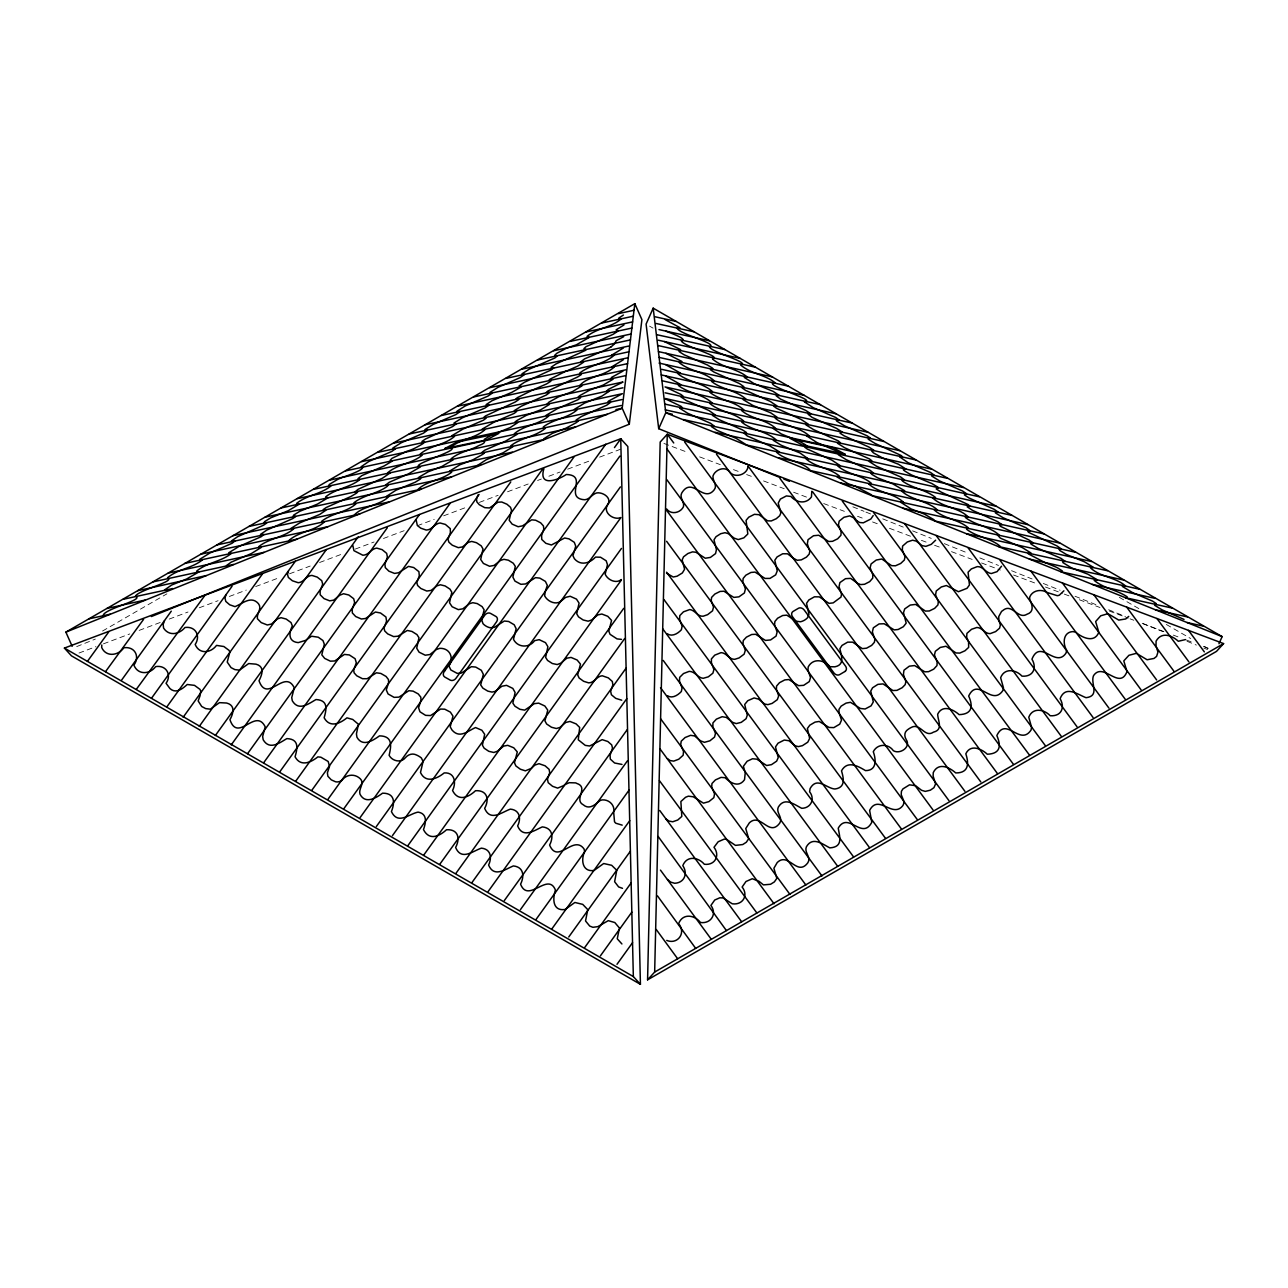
<?xml version="1.0" encoding="UTF-8"?>
<svg xmlns="http://www.w3.org/2000/svg" width="1288" height="1288" viewBox="0 0 1288 1288"><rect width="100%" height="100%" fill="white"/><g stroke="black" fill="none" stroke-linecap="round" stroke-linejoin="round"><path stroke-width="0.75" stroke-dasharray="5 3.75" d="M102.541 631.023L166.909 593.849M76.7 646.592L95.36 639.073M79.003 653.032L95.924 646.657M103.443 643.839L129.75 633.938M139.152 630.396L161.708 621.911M169.227 619.077L188.016 612.009M199.286 607.775L218.091 600.691M229.361 596.457L246.282 590.081M255.684 586.555L280.108 577.362M289.51 573.82L310.183 566.044M319.585 562.502L342.141 554.017M355.295 549.074L374.084 541.99M383.486 538.465L404.158 530.688M417.312 525.729L434.233 519.37M443.636 515.828L466.176 507.343M479.345 502.384L498.134 495.317M507.536 491.791L528.209 483.998M537.595 480.472L541.363 479.056M548.881 476.222L560.151 471.988M567.67 469.154L590.226 460.669M599.628 457.127L624.052 447.934M663.932 443.442L688.372 452.635M699.642 456.886L720.314 464.662M733.468 469.621L739.119 471.73M746.638 474.564L754.156 477.397M763.543 480.923L784.215 488.716M793.617 492.241L810.538 498.617M823.692 503.56L844.365 511.336M857.518 516.295L865.037 519.112M872.556 521.946L878.191 524.071M889.477 528.305L912.033 536.806M921.419 540.332L927.07 542.457M934.589 545.291L942.108 548.108M951.494 551.65L972.166 559.427M981.569 562.969L1000.374 570.037M1013.527 574.995L1036.083 583.48M1045.47 587.006L1062.391 593.382M1064.274 594.09L1069.909 596.199M1079.312 599.741L1099.984 607.517M1109.387 611.059L1128.175 618.127M1130.059 618.836L1133.81 620.253M1143.213 623.778L1163.885 631.571M1173.288 635.097L1178.923 637.222M1186.441 640.056L1193.96 642.873M1203.362 646.415L1208.997 648.54M852.849 506.828L864.055 511.336M865.922 512.093L871.525 514.347M882.731 518.855L903.258 527.114M912.596 530.865L931.272 538.384M944.329 543.649L966.741 552.665M979.814 557.913L998.474 565.432M1011.547 570.697L1032.074 578.956M1043.28 583.464L1060.088 590.226M1075.013 596.231L1099.292 606.004M1108.63 609.755L1125.422 616.517M1142.231 623.279L1164.626 632.295M1187.037 641.311L1196.375 645.079M1203.829 648.073L1207.564 649.587M649.571 326.122L653.048 328.134M1119.336 597.342L1141.957 610.399M1166.316 624.455L1190.676 638.526M1204.602 646.56L1208.08 648.572"/><path stroke-width="1.5" d="M746.589 444.972L736.14 438.323L717.352 430.514L711.491 426.634L714.035 425.942L710.541 423.301L687.631 413.239L679.662 408.216L682.238 407.539L680.901 406.235L665.188 398.749M647.574 979.846L660.181 442.042L667.264 434.265L1223.6 643.598L1216.516 651.374L647.574 979.846L654.658 972.07L1223.6 643.598M654.658 972.07L667.264 434.265L673.737 442.959M101.784 644.982L101.688 647.51C106.051 657.363 118.287 655.737 123.825 647.784C134.838 646.141 140.167 656.51 133.904 665.107C137.913 675.266 149.794 674.445 155.655 666.621C166.184 664.769 171.996 674.799 166.072 683.284L169.968 688.581C176.086 694.103 182.526 688.71 187.259 684.491L194.504 685.361L199.914 689.322L200.767 690.996L200.059 695.729L198.159 700.946L201.701 706.484L205.71 708.609L210.347 709.173L219.459 702.652L226.608 703.023C235.897 705.389 233.112 713.89 229.94 719.67C238.006 743.353 255.507 707.048 265.199 726.851L262.655 736.543L263.203 739.795C269.594 750.582 279.593 742.838 286.854 738.604C299.315 739.103 297.56 748.312 295.049 756.764C300.668 767.213 310.972 762.399 317.846 756.877L320.857 757.199L328.166 761.466L329.535 766.328L327.394 772.913L327.893 776.278L331.29 779.852L335.444 781.736A8.243 6.617 -42.4 0 0 341.787 780.512C346.279 774.217 354.844 773.38 360.334 778.838C365.003 783.458 358.064 789.093 360.06 794.326C365.551 804.581 376.096 797.9 382.568 793.183C395.126 793.054 394.901 802.794 391.423 811.569C397.992 825.366 409.182 813.726 418.101 812.116C427.858 813.742 425.781 823.08 423.478 829.601C429.323 841.064 439.321 836.315 446.501 829.746C458.496 829.021 460.315 838.681 455.614 847.456C461.41 861.157 472.889 850.949 481.406 848.148C491.098 849.146 491.968 857.808 488.619 865.053C494.012 878.062 505.443 869.126 513.365 865.939C523.991 867.017 524.409 876.5 520.577 884.164C528.338 904.031 547.931 871.332 555.418 890.056C552.6 898.428 552.359 911.437 565.191 909.457L574.867 902.469L582.723 904.369L587.763 909.618L585.541 920.968L589.711 926.056L592.883 927.296L597.745 926.668L608.274 920.662L614.811 922.53L619.447 928.036L617.258 938.791L621.911 943.959M416.201 520.304L417.344 525.504L420.741 528.161L426.183 530.044C431.963 530.093 434.507 523.653 440.045 522.976L445.39 524.425L450.253 528.595L450.381 532.62L448.015 539.431L448.932 542.248L452.313 545.226L458.303 547.658L462.489 546.917L468.333 542.345L471.698 541.411L476.463 542.699L481.229 545.871L483 548.946L480.698 559.475L483.386 563.436L489.569 566.269L494.077 565.432L500.597 560.377L503.962 559.33L508.374 560.2L513.268 563.226L515.313 566.398L512.898 577.137L514.942 581.097L520.883 584.301L525.568 583.963L535.518 577.636L539.833 578.119L545.404 581.403L547.32 585.38L545.323 591.385M352.848 545.565L353.942 550.668L362.862 555.225C368.642 555.257 371.137 548.752 376.708 548.108L382.134 549.638L386.674 553.389L387.398 557.028L384.919 564.112L385.289 567.622L388.912 571.18L394.531 573.418L398.572 572.758L408.521 566.382L413.722 567.557L418.906 571.663L419.292 575.72L416.845 582.691L417.634 585.509L420.838 588.487L426.795 591.047L431.078 590.435L437.018 585.815L440.367 584.784L445.101 585.943L449.963 589.131L451.814 592.239L449.528 602.784L452.136 606.745L458.319 609.626L462.859 608.805L469.428 603.734L472.793 602.704L477.236 603.589L482.115 606.616L484.127 609.804L481.744 620.011L483.032 623.714A20.689 16.615 -42.4 0 0 490.004 627.739L494.222 627.401L504.333 621.025L508.647 621.492L514.218 624.777L516.15 628.753L513.493 639.315C517.663 647.832 529.32 648.202 534.601 640.667L539.189 639.669L545.5 642.648L547.899 646.689L545.645 657.395L547.545 660.422L552.327 663.513L557.205 664.544L560.731 663.207L566.849 658.184L571.051 657.427L577.153 660.036L580.486 664.125L577.684 674.88L579.117 678.003L583.625 681.288L588.648 682.865C594.38 682.914 596.618 676.168 602.237 675.765L608.355 677.891L612.299 681.449L612.879 684.797L610.657 691.334L611.398 694.763L615.712 698.354L621.75 700.205M151.372 616.533L629.301 424.203L622.201 408.248L634.823 303.662L65.881 632.134L72.176 646.318M629.301 424.203L641.907 319.617L634.823 303.662M609.53 628.061L608.838 631.201L610.029 634.308L617.033 638.896L621.492 639.379M288.383 571.292L287.482 574.319L288.367 577.443L292.36 580.759L298.236 582.723C303.936 582.401 306.158 575.607 311.905 575.414L317.218 577.105L321.742 580.679L322.692 584.124L320.116 591.063L320.181 594.75L323.98 598.582L329.68 600.836L333.705 600.144L339.823 595.201L343.542 593.736L348.823 595.008L353.685 598.711L354.635 602.381L352.171 609.482L352.365 612.975L355.713 616.549L361.381 618.997L365.518 618.514L375.42 612.025L380.524 612.991L385.933 617L386.561 621.09L384.033 628.141L384.709 630.943L387.72 633.905L393.661 636.594L398.056 636.175L407.314 630.444L411.967 631.458L416.974 634.598L418.97 637.721L416.716 648.202L419.083 652.163L425.233 655.206L429.854 654.562L436.487 649.458L439.82 648.347C450.156 647.945 454.165 658.249 448.949 665.976L450.832 669.953L457.143 673.35L461.346 673.061L471.408 666.685L475.691 667.071L481.326 670.291L483.338 674.332L480.698 684.926L482.855 688.13L487.798 691.125L492.016 692.091L495.236 691.35L501.885 686.246L506.522 685.345L512.833 688.42L515.103 692.493L512.882 703.184L514.926 706.21L519.869 709.286L524.699 710.139L534.359 703.651L538.69 703.135L544.872 706.017L547.754 710.155L544.921 720.861L546.643 724.001L551.489 727.253L556.319 728.509L559.749 727.527L565.77 722.455L569.988 721.441L576.122 723.904L579.681 727.446L578.264 739.795L585.267 745.382L589.63 745.994L602.172 739.65L607.807 741.486L611.671 744.866L612.508 748.119L610.077 755.219L610.303 759.099L614.585 762.995L621.991 764.428M1001.549 566.221L997.073 571.647L991.309 573.546C985.739 572.919 983.13 566.366 977.286 566.607L971.361 568.91L968.077 572.21L969.445 584.994L967.03 588.294L958.449 591.707L946.374 585.525L941.303 586.974L936.263 590.951L935.587 594.782L938.324 601.754L937.922 604.941L934.653 608.355L929.356 610.963L925.428 611.092L915.623 604.41L910.214 605.07L904.723 608.902L903.484 612.653L906.189 623.151L903.339 626.725L898.171 629.494L894.226 629.913L884.18 623.746L879.076 623.939L873.345 627.803L872.379 631.941L874.906 639.444L874.359 642.358L871.638 645.401L866.55 648.186L862.38 648.637L852.608 642.149L847.649 642.149L842.03 645.417L839.889 648.733C841.354 655.431 845.137 664.85 834.849 666.814L830.003 666.717C824.256 659.907 813.163 657.637 808.204 666.926L807.979 670.098L810.506 677.569L809.283 681.594L803.648 685.345L798.624 685.667L788.803 679.549L784.795 679.903L779.514 682.688L776.584 686.053L776.406 689.193L778.677 695.923L777.308 699.674L772.14 703.393L767.873 704.649L764.718 704.037L758.519 699.11L754.076 697.951L747.748 700.72L744.689 704.472L747.282 715.162L746.09 718.72L741.276 722.343L736.253 723.598L732.598 722.343L726.319 717.432L722.166 716.708L716.386 719.139L712.924 722.922L712.892 726.545L715.468 733.532L714.534 737.09L709.913 740.809L704.423 742.323L700.624 740.874L694.554 735.947L690.642 735.319L685.119 737.525L681.223 741.164L680.708 744.593L683.542 751.532L683.139 755.267L678.744 759.228L673.705 761.128L670.13 760.564L667.409 758.616M545.226 591.53L544.647 595.877C547.416 601.255 555.305 605.215 560.763 601.399M225.98 594.621L224.998 598.115L225.803 601.416L229.683 604.78L234.996 606.632C242.273 603.847 251.112 595.169 258.437 603.669C262.446 608.902 256.296 613.523 257.455 618.804L261.223 622.603L267.324 624.986L271.478 624.036L277.467 618.868L281.058 617.693L286.161 619.045L291.024 622.571L292.344 625.968C288.931 632.537 287.9 641.714 298.236 642.615L305.61 640.378L311.567 636.224L318.249 637.206L322.966 640.555L324.318 644.209L321.807 654.819L324.689 658.409L330.388 661.163L334.671 660.986L344.492 654.417L349.354 654.948L355.118 658.731L356.309 662.773L353.701 670.034L354.103 672.835L356.76 675.781L362.492 678.712L367.144 678.712L376.386 672.803L380.846 673.447L386.078 676.458L388.445 679.533L388.638 682.511L386.303 689.966L388.074 693.958L394.08 697.355L398.91 697.13L408.892 690.69L413.094 691.141L418.23 693.926L420.79 697.13L420.999 700.269L418.584 707.82L419.969 711.797L425.587 715.355L430.53 715.565L440.609 709.06L444.746 709.189L450.381 712.119L452.974 716.128L450.22 726.835L452.04 730.071C459.897 739.135 468.043 730.715 475.562 727.559L481.889 730.264L484.674 734.305L482.404 745.14L484.127 748.167L488.78 751.307L493.835 752.482L497.458 751.194L503.624 746.122L507.746 745.333L513.751 747.797L517.293 751.934L514.476 762.802L515.876 765.941L520.384 769.226L525.359 770.836L531.381 768.34M164.51 620.719L163.157 624.374L163.576 628.077C169.114 636.578 179.225 634.34 184.989 627.498C195.728 625.984 200.815 635.998 195.18 644.467C199.431 654.69 210.846 653.032 216.529 645.385L223.887 646.528L229.023 650.36L229.86 652.002L227.235 662.08L231.067 667.635L234.883 669.615L239.471 670.114L248.697 663.562L255.958 664.157C265.151 666.621 261.963 675.009 259.017 680.708C267.244 704.182 284.6 668.005 294.276 687.873L291.732 697.597L292.312 700.817C298.784 711.604 308.685 703.683 315.995 699.545C328.44 700.221 326.572 709.286 324.141 717.77C329.809 728.284 340.113 723.437 346.923 717.851L352.703 719.445L358.418 724.275L356.438 733.902L356.953 737.251C362.765 747.442 372.94 740.439 379.509 735.867C392.921 736.028 391.327 745.977 389.121 755.299C392.083 761.095 401.132 763.333 405.43 757.634A8.63 6.939 -42.4 0 1 414.752 754.349A29.527 23.715 -42.4 0 1 421.369 757.972L423.076 761.498L420.484 772.51C425.813 783.748 437.115 778.725 444.183 772.929C454.97 772.14 456.371 783.056 452.539 790.51C458.254 801.941 468.43 797.385 475.514 790.703C487.379 790.011 489.521 799.542 484.658 808.365C490.374 822.018 501.918 812.1 510.386 809.122C520.03 810.039 521.189 818.701 517.647 825.93C522.944 838.923 534.488 830.277 542.329 826.896C552.858 827.942 553.695 837.329 549.606 845.041C557.897 864.86 573.305 834.334 583.931 848.824A10.851 8.71 -42.4 0 1 584.559 851.899C580.775 859.917 582.337 872.234 594.026 870.479L603.686 863.524L611.655 865.295L616.775 870.302L614.618 881.7L618.626 886.933L622.49 888.334M543.874 468.784C538.271 487.444 558.155 480.054 566.253 474.515C588.085 475.111 564.901 496.653 582.82 499.567C588.713 500.968 591.595 494.351 596.634 492.95C602.559 491.887 611.8 497.506 608.016 504.236C601.995 512.012 613.346 520.787 620.913 517.534L392.438 835.638M439.9 864.103L609.626 627.932L611.559 620.43L607.807 616.324L601.85 614.022L597.777 614.94L591.707 619.979L588.133 621.186L583.158 619.979L578.505 616.855L576.75 613.829L579.069 603.122L576.477 599.113L570.165 596.264L565.641 597.374L560.827 601.303M873.2 515.554L870.881 519L863.314 522.815L859.643 522.509L856.713 520.674M1218.979 643.726L1222.119 636.626L653.177 308.154L646.093 324.109L658.699 428.695L780.045 477.526M658.699 428.695L665.783 412.74L653.177 308.154M478.057 494.882L476.496 499.164L476.866 501.885L479.313 504.719L484.755 507.665L489.472 507.955L498.037 502.191L501.773 502.014L506.973 504.236L510.515 507.311L511.529 510.257L509.195 520.271L512.141 524.119L518.146 526.728L522.493 525.874L531.654 519.837L535.647 520.223L540.654 522.815L543.407 525.89L543.842 528.917L541.588 535.599L541.765 539.463L545.854 543.311L551.425 544.985L564.643 537.998L569.006 538.867L574.287 542.312L575.736 546.16L572.951 555.692L574.4 558.734C580.679 566.173 589.888 563.178 595.523 557.092L600.53 557.221L606.181 560.795L607.469 564.675L605.167 574.19C607.598 579.858 616.034 584.044 621.299 579.552M1063.872 590.822L1059.396 595.136A8.71 7.003 42.4 0 1 1057.223 595.668L1047.675 592.657A21.268 17.082 42.4 0 0 1046.436 592.077C1040.736 588.954 1032.718 590.419 1029.901 596.634A6.794 5.458 42.4 0 0 1029.82 599.467C1032.139 604.748 1034.65 611.816 1026.922 614.279C1017.729 619.931 1011.966 602.349 1002.644 610.673A37.03 29.737 42.4 0 0 1001.581 611.365L998.747 616.549L998.876 620.816A9.129 7.325 42.4 0 0 999.182 621.637M935.635 540.187L931.288 544.341L925.831 546.37L922.015 545.581L916.219 541.105L912.564 540.203L907.299 541.974L902.614 546.064L902.308 549.928L905.013 556.819L904.337 560.022L900.682 563.468L895.482 565.786L891.682 565.674L881.813 559.008L876.243 560.039L871.107 563.935L870.141 567.654L872.797 574.69L872.733 578.103L869.69 581.645L864.554 584.269L860.674 584.591L857.679 583.384L850.627 578.376L845.508 578.682L839.889 582.595L839.019 586.732L841.547 594.203L840.967 597.101L833.191 602.881L829.037 603.348L819.297 596.875L814.419 596.811L808.784 600.015L806.546 603.331L808.945 614.151L807.576 617.709A20.689 16.615 42.4 0 1 800.605 621.75L796.274 621.267L786.791 615.165L782.702 615.503L777.598 618.24L774.893 621.492L774.571 624.632L777.099 632.054L776.084 636.079L770.594 639.943L765.475 640.426L755.605 634.276L751.661 634.501L746.412 637.158L743.289 640.539L742.983 643.678L745.285 650.392L744.158 654.127L739.103 657.927L734.74 659.311C729.04 659.569 726.674 652.871 721.071 652.63L714.743 655.157L711.411 658.925L711.395 662.563L713.89 669.615L712.908 673.173L708.336 676.828L703.2 678.309C697.581 677.81 694.989 671.306 689.177 671.37L683.493 673.544L679.694 677.327L679.468 680.95L682.044 687.937L681.352 691.495C677.987 695.15 672.207 698.965 667.361 695.681M166.748 706.999L262.543 573.82M121.652 680.032L171.272 611.172M136.238 689.45L204.808 595.555M151.501 698.257L232.065 586.249M183.154 717.255L295.354 561.246M199.27 726.368L326.395 549.557M215.37 735.48L358.273 536.742M231.228 744.883L387.286 527.79M247.554 753.689L419.486 514.524M263.654 762.77L450.027 503.463M279.738 771.882L479.088 494.479M295.854 780.995L510.789 481.905M311.954 790.108L542.441 469.347M328.038 799.204L574.094 456.805M344.138 808.301L605.779 444.215M614.473 447.58L620.784 438.789M360.221 817.413L619.866 456.097M376.338 826.526L620.397 486.912M407.7 845.878L621.46 548.43M423.8 854.99L621.283 580.18M609.626 627.932L623.73 608.355M456.016 873.216L624.728 638.494M472.116 882.328L626.081 668.166M488.216 891.409L626.773 698.692M504.333 900.554L627.24 729.62M520.416 909.65L627.417 760.838M536.082 919.39L629.027 790.172M552.166 928.487L629.751 820.633M568.733 936.988L630.396 851.175M584.832 947.356L631.152 882.908M600.45 955.793L631.828 912.129M617 964.293L632.553 942.655M87.439 661.356L108.691 631.973M105.503 671.676L143.596 619.335M1128.739 616.405L1125.728 618.965L1118.725 620.091L1107.938 613.684L1100.709 615.809L1095.637 621.557L1098.825 632.247C1094.526 643.356 1082.387 637.866 1075.931 632.36A10.851 8.71 42.4 0 0 1072.518 631.619C1062.986 632.36 1062.584 643.823 1066.689 650.311L1065.997 653.096C1055.5 668.681 1040.398 638.091 1031.946 659.198C1037.243 668.134 1033.04 677.037 1021.996 676.152C1015.958 669.486 1004.415 667.683 1000.631 677.746L1003.449 687.792L1002.901 690.465C991.744 707.096 978.027 676.297 968.689 696.035C973.181 706.162 972.343 714.26 959.093 714.631C953.152 709.253 942.349 704.359 937.664 714.244C937.873 720.733 943.476 729.797 933.446 732.148C925.138 737.799 920.984 724.516 913.015 726.69A29.527 23.715 42.4 0 0 906.607 730.602A8.63 6.939 42.4 0 0 906.172 739.521C911.341 747.024 899.99 754.688 893.405 750.727C888.221 743.337 877.402 743.53 873.28 751.709C876.017 759.276 877.176 770.61 865.488 770.61C857.953 766.119 847.472 760.033 841.499 770.836C843.64 778.113 845.878 787.548 834.946 788.997C826.558 788.546 817.107 776.068 810.12 788.53L809.605 791.766C815.32 798.995 810.86 808.188 801.748 808.301C794.342 804.646 784.65 796.515 778.306 807.125C775.65 812.76 783.362 817.639 779.707 823.129C769.049 837.538 760.548 812.1 749.326 822.887L745.752 828.538L748.714 838.713L746.316 842.255L742.741 844.542L735.48 845.395L726.239 839.148L724.194 839.148L718.173 841.756L714.003 847.279C720.314 855.57 715.033 865.568 704.343 864.264C698.321 857.164 686.89 855.2 682.801 865.616C688.066 873.441 684.524 882.811 674.638 883.278L670.662 882.103L667.474 879.495M531.493 768.179L534.939 765.056L538.996 763.687L545.098 765.797L549.107 769.355L549.718 772.687L547.481 779.272L548.205 782.669L552.536 786.292L557.624 788.111L563.903 785.535M623.392 315.029L618.723 318.184L620.929 319.118C611.108 327.603 597.004 328.118 587.022 336.393L589.244 337.44L576.348 344.814L566.656 348.114L556.915 353.234L554.822 355.166L556.899 356.277L554.87 357.983L529.143 369.221L522.043 373.778L524.602 374.47L520.094 377.642L497.828 387.43L490.084 392.357L492.193 393.194L487.878 396.124L465.274 405.929L457.079 411.146L459.929 411.741L455.888 414.575L433.203 424.396L424.959 429.564L427.278 430.353L423.494 433.138L401.164 442.814L392.904 447.983L395.48 448.788L391.826 451.428L368.883 461.442L361.155 466.739C368.352 468.269 345.892 476.351 343.252 477.075A8.243 1.208 -24 0 0 336.909 479.844L329.358 484.417L328.859 485.27L330.823 486.107C320.567 494.254 306.721 495.22 296.53 503.463L298.913 504.349L288.319 510.676L270.593 517.905L264.684 521.592L264.137 522.445L266.664 523.025L263.621 525.166L237.62 536.694L231.405 540.976L234.867 541.041L232.049 543.294L209.719 553.115L199.64 559.378L202.248 559.99C191.96 568.378 177.663 569.054 167.537 577.765C176.247 581.452 138.46 589.936 135.385 596.247C145.254 599.628 105.648 608.419 103.265 615.084M611.156 346.842L615.278 343.155A21.268 3.139 -24 0 0 615.197 342.962L616.002 340.934A8.71 1.288 -24 0 1 617.435 339.984L623.682 336.683M611.011 346.923L603.863 350.658A6.794 0.998 -24 0 1 600.916 351.849L584.575 358.885L580.952 361.703L583.577 362.186L578.344 365.712A37.03 5.458 -24 0 1 577.201 366.356L566.414 371.137A9.129 1.336 -24 0 1 565.69 371.363M623.956 324.962L616.083 329.889L618.256 330.968L613.12 334.3L585.992 346.697L583.915 348.629L586.04 349.515A10.851 1.594 -24 0 1 585.412 350.384L556.014 363.908L551.087 367.273L553.679 367.949L551.248 369.898L524.57 382.198L519.128 385.837L521.318 386.481L520.642 387.286L511.851 392.357L491.968 400.745L486.123 404.609L489.005 405.189L484.884 408.071L462.231 417.876L454.02 423.028L456.355 423.8L452.539 426.602L425.587 438.95L421.965 441.446L424.557 442.235L422.834 443.7A29.527 4.347 -24 0 1 416.233 447.483A8.63 1.272 -24 0 1 406.911 451.267L392.067 458.286L390.216 460.202L392.244 461.088L384.066 465.982L361.848 475.594L357.919 478.717L359.883 479.555C349.66 487.717 335.798 488.635 325.623 496.91L327.973 497.812L317.46 504.091L299.718 511.336L293.777 515.023L293.197 515.892L295.757 516.472L292.73 518.597L266.777 530.093L260.498 534.407L263.943 534.488L261.174 536.71L238.86 546.531L228.701 552.81L231.341 553.421C221.053 561.81 206.821 562.518 196.645 571.148L198.867 571.952L186.47 579.069L171.674 585.01L164.623 589.936L165.991 589.968M623.215 359.819L612.138 366.678L614.36 366.822C605.457 375.935 586.636 376.611 579.906 385.531M622.973 371.089L611.494 377.432L611.011 378.817M807.995 458.657L799.896 452.925L781.22 445.246L773.331 440.335L775.762 439.53C765.893 430.965 751.757 430.434 741.679 422.078L743.901 421.192C734.305 412.562 720.137 412.031 710.155 403.74L709.72 402.967L712.023 402.838C702.524 393.967 688.42 393.452 678.325 385.402L680.628 384.532L665.864 376.177M623.473 347.921L611.559 355.23L613.99 355.391C604.201 364.037 589.936 364.858 579.729 373.069L581.162 374.663L577.588 376.982L548.125 390.86L546.402 392.26L549.235 392.872L546.354 394.997L521.35 406.187L514.363 410.598L516.569 411.516L514.298 413.335L493.497 422.464L482.163 429.129L484.819 429.822C474.902 438.644 460.38 438.822 450.414 447.564C461.265 449.705 417.988 462.118 418.198 466.014L420.452 466.884L408.779 473.71L389.201 482.308L385.514 485.109L388.026 485.222L387.398 486.252C377.207 493.868 363.86 494.898 353.846 502.819L356.116 503.689C346.327 512.576 331.902 512.994 321.662 521.334L324.173 522.107C314.192 531.332 298.993 531.364 288.963 540.493L289.848 540.638M65.881 632.134L622.201 408.248M810.313 470.41C803.213 461.651 785.905 460.863 776.777 452.442L779.385 451.879L769.838 445.906L747.265 435.94L744.319 433.38L746.605 433.251L746.364 432.43L742.371 429.854L719.235 419.711L712.522 415.412L714.953 414.752L708.947 410.502L686.44 400.616L680.708 396.72L683.107 396.157L680.885 394.418L665.059 386.915L867.967 432.269M64.4 648.089L620.736 438.757L627.82 446.517L640.426 984.338L71.484 655.866L64.4 648.089L633.342 976.562L640.426 984.338M622.764 382.166L608.242 389.459L606.761 391.214L608.95 391.407L601.995 396.06L584.591 403.112L574.432 409.326L577.217 409.761C567.477 418.455 553.454 419.035 543.246 427.004L545.323 427.954L544.888 428.727C534.697 436.906 520.851 437.743 510.676 445.889L512.994 446.63L503.238 452.732L486.236 459.719L477.961 465.177L479.522 465.226M565.384 371.443L549.686 379.364L548.946 380.33L551.2 380.475L550.588 381.377L546.563 383.937L532.974 389.91M532.846 389.926L517.357 397.67L515.957 398.91L518.774 399.57L515.232 402.001L485.608 415.895L483.869 417.28L486.156 418.181L483.37 420.242L462.714 429.21L451.686 435.811L454.439 436.471C444.457 445.181 429.934 445.439 420.065 454.197L422.271 455.131C412.096 463.6 397.815 464.131 387.785 472.696L390.103 472.97L382.311 478.299L358.241 489.231L355.182 491.726L357.79 491.823L356.583 493.127L350.819 496.54L326.17 507.536L323.288 509.549L325.784 510.322L319.714 514.459L299.718 522.896L290.911 528.434L293.809 528.74C283.746 537.595 269.337 538.143 258.936 546.498L261.287 547.4L251.353 553.566L231.148 562.164L226.479 565.593L227.461 565.77M1185.507 639.572L1178.311 641.263C1171.822 635.274 1161.518 631.426 1156.077 641.15L1156.028 645.755L1157.944 652.163L1156.592 656.381L1154.032 658.442L1147.093 659.762L1136.386 653.322L1128.932 655.286L1123.796 660.889L1126.984 671.611C1119.433 690.867 1103.22 661.34 1093.56 675.62C1090.147 683.3 1100.371 695.955 1086.042 697.694C1077.734 694.554 1065.466 684.797 1060.121 698.692C1065.208 707.627 1061.393 716.547 1050.219 715.742C1044.117 709.221 1032.67 707.144 1028.774 717.239L1031.575 727.269L1031.076 729.99C1019.983 746.766 1006.153 715.87 996.848 735.561C1001.179 745.736 1000.663 753.738 987.3 754.221C981.456 748.779 970.492 743.836 965.823 753.802C968.979 763.43 968.946 773.042 955.728 772.929C949.337 767.229 938.389 761.981 933.253 772.623L933.124 776.068L935.603 783.925L933.945 787.676L930.355 790.188L925.251 791.396L921.548 790.285L915.527 785.648L909.489 784.843L902.952 788.884L901.423 791.283L901.214 794.648L903.629 800.605A8.243 6.617 42.4 0 1 902.292 806.272C892.037 818.041 878.319 793.585 869.625 810.41L871.799 822.259C862.042 840.823 848.132 810.812 838.246 828.168C839.695 837.023 843.382 847.005 829.81 847.874C822.469 844.123 812.631 836.089 806.417 846.747C803.857 852.415 811.553 857.293 807.817 862.783C797.063 877.144 788.465 851.368 777.179 862.606L773.895 868.273L776.841 878.352L774.378 881.894L770.562 884.276L763.446 884.888L758.874 881.217L752.24 878.738L745.977 881.507L742.13 887.03C748.779 895.337 742.709 905.384 732.228 903.774L723.051 897.945L719.815 897.8L714.727 900.022L710.912 905.448C717.303 914.045 710.896 923.979 700.479 922.498C694.538 914.85 682.721 912.951 678.615 923.625C686.504 933.108 677.472 944.877 666.749 940.417M206.273 575.575L137.719 590.693M106.985 608.435L145.061 600.079M88.904 618.852L110.172 614.215M618.481 313.628L634.018 310.263M601.931 322.982L633.31 316.204M586.298 331.902L632.617 321.887M570.214 341.384L631.877 328.054M553.631 350.755L631.233 333.962M537.563 360.012L630.508 339.887M521.881 369.173L628.898 346.021M505.814 378.431L628.721 351.833M489.681 387.704L628.238 357.726M473.598 396.962L627.562 363.651M457.481 406.219L626.21 369.737M441.382 415.493L625.195 375.742M425.281 424.75L622.764 382.053M409.182 434.008L622.941 387.801M393.903 443.088L622.41 393.693L608.58 401.083L607.775 402.242L610.464 402.436L606.745 405.189L581.58 416.426L576.171 419.952L578.602 420.757L576.316 422.625L566.028 428.147L552.198 433.444L543.81 438.806L545.355 438.983M377.819 452.346L621.879 399.586M361.703 461.619L621.347 405.478M615.938 409.584L622.265 408.216M345.603 470.877L607.244 414.301M329.519 480.134L575.575 426.924M313.419 489.392L543.922 439.546M297.335 498.649L512.27 452.169M281.219 507.923L480.553 464.807M265.119 517.164L451.492 476.866M420.951 489.231L249.035 526.422M388.767 501.982L232.709 535.728M216.851 544.937L359.738 514.025M327.877 526.695L200.735 554.21M296.836 539.189L184.635 563.468M264.008 552.343L168.213 573.08M152.966 581.886L233.547 564.434M123.133 599.29L172.737 588.536M997.991 534.923L998.892 534.794C989.329 526.229 975.467 525.472 965.437 517.486L965.179 516.665L967.916 516.665C958.111 507.327 942.848 507.392 932.995 498.231L935.523 497.49C925.718 489.569 912.596 488.426 902.502 481.068L901.954 480.038L904.401 479.844L900.682 476.995L876.387 466.159L869.287 461.571L871.815 460.782L869.593 459.011L844.638 447.757L837.49 443.233L840.034 442.46L838.279 440.899L813.597 429.629L805.902 424.831L808.172 424.09L800.927 419.341L776.567 408.312L774.024 406.428L776.745 405.752L770.031 401.293L745.672 390.425L741.936 387.752L743.884 386.706L739.473 383.55L713.971 372.055L710.493 369.769L713.085 369.076L712.361 368.046L707.434 364.987L684.089 354.78L679.388 351.785L678.84 350.916L680.869 350.384L680.338 349.499L664.35 341.529M579.922 385.531L581.967 385.885L572.532 391.568L558.686 396.784L549.026 402.098L547.126 404.078L549.38 404.448L540.67 409.842L526.245 415.396L517.132 420.419L514.975 422.029L517.631 422.706L510.129 427.584L491.485 435.215A20.689 3.043 -24 0 0 484.497 439.256C483.403 441.752 487.524 442.219 478.717 445.664C469.766 450.719 458.995 452.008 451.009 458.882L453.296 459.736L441.848 466.498L428.26 471.762L419.115 477.091L418.31 477.977L420.757 478.106L420.387 479.023L415.203 482.227L395.996 490.197L386.4 496.427L388.879 496.556C379.461 505.798 363.168 505.717 354.329 514.959M807.914 458.641L805.853 458.689C815.288 467.335 829.585 467.721 839.438 476.093L836.975 476.834L848.229 483.789L855.135 486.188L1027.888 524.635M611.092 378.785L613.04 379.252L603.331 385.015L589.614 390.167L579.986 395.497L578.215 396.881L580.55 397.751L577.942 399.715L557.35 408.682L546.128 415.3L548.801 415.96C538.883 424.782 524.393 425.088 514.379 433.702L516.778 434.539L505.427 441.188L484.851 450.14L482.179 452.136L484.481 452.974L482.694 454.374L473.163 459.687L459.768 464.855L449.48 471.215L451.718 472.149C441.752 480.327 426.489 480.794 417.682 489.714M622.201 825.141L615.954 823.274A8.71 7.003 -42.4 0 1 614.521 821.712L613.716 812.728A21.268 17.082 -42.4 0 0 613.812 811.472C614.779 804.823 608.789 799.429 602.381 799.896A6.794 5.458 -42.4 0 0 599.451 800.991C594.863 805.016 589.083 809.991 583.094 804.678C573.659 799.606 589.067 787.419 576.863 783.474A37.03 29.737 -42.4 0 0 575.736 782.895L569.264 782.702L564.933 784.553A9.129 7.325 -42.4 0 0 564.208 785.133M656.671 334.671L724.903 349.579M656.043 323.465L694.135 331.821M654.755 316.703L676.184 321.453M658.973 329.583L709.302 340.757M658.265 340.193L740.149 358.386M657.975 345.522L755.348 367.177M658.49 351.608L772.559 376.965M659.182 357.436L788.465 386.191M661.726 369.35L820.504 404.673M661.275 374.921L836.186 413.851M840.823 483.016L855.135 486.188M872.121 495.655L1043.811 533.86M903.081 508.229L1059.718 543.085M934.653 520.932L1075.593 552.278M966.547 533.715L1091.548 561.52M998.619 546.531L1107.439 570.729M1029.337 559.056L1123.812 580.067M1060.845 571.743L1139.703 589.26M659.054 363.087L804.388 395.416M662.418 380.846L852.076 423.044M665.123 392.808L883.906 441.494M665.188 398.491L899.797 450.703M665.252 404.174L915.704 459.929M665.284 409.858L931.594 469.138M665.832 412.772L672.272 414.205M683.22 419.534L947.501 478.347M715.001 432.285L963.424 487.572M746.75 445.036L979.331 496.798M778.483 457.771L996.059 506.2M810.957 470.684L1011.982 515.409M1092.417 584.43L1155.175 598.405M1125.245 597.648L1172.386 608.129M1155.465 609.804L1187.407 616.92M1187.053 622.523L1202.879 626.032M665.993 331.177C667.699 332.095 689.257 339.243 681.32 340.95C684.298 346.842 722.906 356.502 712.522 359.03C722.649 367.772 736.961 368.545 747.249 376.965L744.287 377.432L754.188 383.663L773.09 391.343L779.176 395.352L776.245 395.867L780.528 399.103L805.612 410.357L810.716 413.673L808.139 414.285L812.277 417.489L836.315 428.292L842.207 432.011L840.034 433.154L844.026 435.779L869.046 447.129L874.005 450.365L871.59 450.929L873.345 452.812L882.473 457.916L898.525 464.276L906.011 469.122L904.707 469.396A8.63 1.272 24 0 0 905.126 471.231A29.527 4.347 24 0 0 911.534 474.966L931.965 483.596L937.954 487.234L938.389 487.991L936.183 488.877L940.948 492L968.109 504.558L969.993 506.313L967.208 506.828L972.52 510.37L997.685 521.656L1001.967 524.731L999.472 524.747L1000.309 526.261L1028.742 539.865L1033.04 542.812L1030.464 543.423L1031.575 544.438L1038.112 548.366L1060.926 558.316L1065.208 561.423L1063.019 561.488L1062.858 562.566L1071.036 567.606A10.851 1.594 24 0 0 1074.45 569.071L1087.861 574.158L1097.344 579.89L1094.172 580.357C1103.848 588.519 1116.986 589.856 1127.258 596.891M665.928 353.315L681.674 361.348L682.06 362.218L679.243 362.17L679.758 363.039C689.966 371.25 704.262 371.749 713.987 380.572L711.459 381.329C721.666 389.636 735.979 390.151 745.816 398.958L743.224 399.683L752.611 405.301L770.659 412.82L777.195 417.28L775.102 418.101C785.133 426.457 799.301 427.02 809.025 435.65L806.513 435.827L816.914 442.525L837.667 451.524L840.855 453.956L838.408 454.793L846.168 459.655L870.157 470.361L873.425 473.002L870.913 473.195L871.879 474.403L877.611 477.816L892.761 483.853L904.707 490.744L902.019 491.388C911.904 500.163 926.217 500.662 936.44 509.034L936.843 509.806L934.106 509.806C943.605 518.662 957.982 519.193 967.98 527.565L966.596 529.255C976.658 537.048 990.311 537.965 1000.084 546.144M855.232 486.204L871.718 494.914M665.896 364.842L680.579 373.182L677.987 373.246L678.229 374.019C688.42 382.23 702.701 382.729 712.425 391.552L709.93 392.357C720.024 400.52 734.208 401.019 743.82 409.89L741.808 410.743C751.822 419.051 766.006 419.582 775.618 428.244L773.09 428.421L781.236 433.927L799.124 441.221A20.689 3.043 24 0 1 806.095 445.246L807.479 446.55L805.064 447.403L807.318 449.061L831.71 460.041L840.066 465.564L837.554 465.757C847.069 474.419 861.35 474.821 871.251 483.225L868.675 483.918C878.529 493.063 893.792 492.998 903.548 502.352L900.827 502.336L911.083 508.953L924.349 514.073L934.154 519.837M665.268 319.666L679.967 327.716L677.134 328.343C680.515 334.639 718.736 343.542 709.43 346.907C712.312 352.783 751.146 362.636 740.648 364.987C750.727 373.81 765.088 374.534 775.376 382.955L772.414 383.405C771.947 388.074 817.236 400.455 804.404 401.856L813.098 407.604L835.783 417.537L838.971 419.872L836.298 420.274L836.765 421.112L844.719 425.926L867.001 435.746L870.334 438.017L868.16 439.16L874.745 443.265L900.811 455.324A8.243 1.208 24 0 1 902.147 456.982L899.749 456.934L908.008 462.634L930.612 472.503L934.122 475.111L931.788 476.093L939.677 480.971L962.619 491.034L966.499 493.69L964.342 494.898L969.107 498.021L994.207 509.34L998.168 512.077L995.383 512.865L1002.917 517.647L1025.892 527.694L1030.094 530.753L1027.55 530.753L1028.468 532.298L1056.949 545.919L1061.167 548.817L1059.01 549.01L1059.766 550.475L1066.335 554.42L1084.56 561.858L1093.351 567.332L1090.517 567.879C1100.29 577.137 1115.392 577.088 1125.519 585.943L1122.315 586.41L1132.555 592.609L1152.551 601.11L1156.286 603.637L1154.595 605.247L1162.066 609.852L1184.026 619.415M665.783 412.74L1222.119 636.626M783.78 479.039L789.383 481.293M667.345 633.857C672.207 637.077 678.019 633.471 681.4 629.735L682.109 626.193L679.581 619.206L679.806 615.567L683.477 611.816L689.724 609.562C695.134 610.126 697.452 616.743 703.184 616.211L707.611 614.666L712.554 610.802L713.504 607.099L711.201 600.466L711.62 597.358L714.888 594.01L720.089 591.434L723.969 591.24L733.806 597.407L738.958 596.843L744.4 592.979L745.382 588.97L742.854 581.613L743.16 578.441L745.849 575.205L750.952 572.452L755.042 572.097L765.056 578.441L769.966 578.409L775.666 574.867L777.228 570.922L774.812 560.248L777.067 556.947L782.702 553.76L787.564 553.808L792.893 557.897M793.006 558.042L797.24 560.28L801.361 559.861L806.449 557.124L809.202 554.098L809.814 551.2L807.335 543.826L808.043 539.688L813.533 535.728L818.701 535.245L828.731 541.507L832.547 541.314L837.651 538.819L840.919 535.261L841.145 531.864L838.456 524.876L839.18 521.173L843.962 517.277L849.71 515.892L853.606 517.792L1029.37 754.961M1062.391 571.003L1057.915 568.105A8.71 1.288 24 0 0 1055.741 566.978L1046.194 563.033A21.268 3.139 24 0 1 1044.954 562.55L1028.436 553.921A6.794 0.998 24 0 1 1028.339 553.373L1031.044 553.035L1022.35 547.625L1001.162 538.497A37.03 5.458 24 0 1 1000.1 537.869L997.411 534.874A9.129 1.336 24 0 1 997.701 534.858M666.669 509.018C671.08 515.039 680.386 513.01 683.445 506.764C684.797 502.03 679.227 497.86 681.658 493.159C692.139 475.658 703.151 503.383 714.099 489.923C717.931 485.496 712.345 480.762 712.972 475.996C714.985 469.879 724.387 465.87 729.169 471.328C734.176 478.894 747.41 474.902 748.07 466.288M665.832 818.862L669.019 821.084L672.722 821.776L677.762 820.005L681.819 816.447L680.869 801.539L685.554 797.288L688.356 796.177L693.218 796.773L703.473 803.149L708.899 801.635L713.842 797.658L714.55 793.891L711.701 786.904L711.974 783.506L715.436 779.9L721.039 777.389L725.047 777.711C730.457 782.83 738.588 788.079 744.528 779.707L745.237 772.8L743.401 766.263L747.153 761.24L752.498 758.761L756.797 759.163L766.666 765.523L771.512 764.637L776.648 761.144L778.226 757.602L775.505 746.927L778.033 743.192L784.263 740.053L788.9 740.729L795.26 745.816L798.319 746.621L802.408 745.672L807.753 742.194L809.653 738.427L807.383 728.493L809.846 725.144L815.062 722.101L819.2 721.441L829.005 727.43L833.819 727.623L839.76 724.13L841.499 720.121L839.035 712.522L838.971 709.366L841.145 706.13L846.103 703.103L850.434 702.314L860.481 708.481L865.117 708.996L871.074 705.856L873.296 701.928L870.752 691.076L872.572 687.776L877.869 684.379L883.037 683.912L892.89 690.529L896.947 690.368L902.164 687.728L905.158 684.653L905.883 681.738L903.419 674.365L903.967 670.227L909.328 666.17L914.609 665.558L924.8 671.837L928.6 671.66L933.703 669.164L936.988 665.542L937.133 662.064L934.46 654.98L935.346 651.309L940.321 647.429L946.004 646.238L955.986 652.952L959.769 653.096L964.986 650.778L968.657 647.397L968.576 641.488M666.54 573.192L673.221 577.008L677.134 576.187L682.366 572.951L684.588 569.248L682.173 559.926L683.526 556.819L687.921 553.502L692.525 551.876L695.955 552.262L705.277 558.235L710.413 557.414L715.548 553.599L716.434 549.702L714.003 539.801L716.015 536.694L720.716 533.699L724.999 532.717L728.284 533.602L734.192 538.159L738.233 539.575L743.852 537.837L747.829 533.989L746.074 520.384L748.747 517.196L754.43 514.315L758.97 514.701L767.6 520.851L771.319 520.932L776.278 518.71L779.691 515.747L780.866 512.914L778.242 503.077L780.415 499.068L786.404 495.928L790.913 496.46C796.322 502.739 805.998 504.51 811.456 496.943L811.794 491.291M1188.518 630.396L1204.344 651.873M1156.946 618.514L1188.888 661.855M1126.71 607.147L1173.851 671.112M1093.882 594.798L1156.656 679.967M1062.326 582.852L1141.168 689.966M1030.819 571.003L1125.293 699.336M1000.084 560.328L1108.92 708.094M1093.029 717.448L968.013 547.722M936.135 535.486L1077.074 726.835M1061.199 736.205L904.562 523.588M873.602 512.56L1045.276 745.575M842.304 501.08L856.617 520.545M812.438 491.565L1013.447 764.331M779.965 478.46L997.54 773.686M748.215 466.32L980.796 781.929M716.482 454.197L964.905 791.299M684.685 442.058L948.982 800.685M666.749 448.659L933.076 810.039M666.717 479.555L917.169 819.409M666.653 510.418L901.278 828.78M666.604 541.282L885.371 838.15M666.54 572.194L869.448 847.536M663.884 599.484L853.558 856.89M662.74 628.834L837.667 866.277M821.969 875.937L663.207 660.422M660.535 687.679L805.869 885.001M789.947 894.387L660.647 718.817M659.955 748.827L774.04 903.757M756.829 912.918L659.44 780.657M659.746 810.49L741.63 921.741M726.384 930.548L658.152 836.459M660.454 870.108L710.767 938.566M656.236 929.485L677.665 958.771M657.524 895.949L695.617 948.29M968.447 641.327L966.66 637.254L966.918 633.39L971.555 629.285L976.851 627.481C982.261 627.481 984.676 633.825 990.118 633.648L995.608 631.603L999.536 628.222L1000.374 625.066L999.472 622.056M620.736 438.757L633.342 976.562M844.96 454.149L802.231 444.94L790.156 438.371L833.207 447.741L844.96 454.149M444.811 448.562L486.494 439.933L498.891 433.348L456.87 442.138L444.811 448.562M444.891 670.678L444.022 671.901A4.508 3.623 -42.4 0 0 444.827 677.069L450.253 680.128A4.508 3.623 -42.4 0 0 455.984 678.277L496.476 621.911A4.508 3.623 -42.4 0 0 496.057 616.533L490.583 613.426A4.508 3.623 -42.4 0 0 485.013 614.859L444.891 670.678M845.041 671.434L839.695 674.59A4.508 3.623 42.4 0 1 834.06 673.141L792.345 616.517A4.508 3.623 42.4 0 1 793.15 611.398L798.56 608.21A4.508 3.623 42.4 0 1 804.243 610.077L845.475 666.025A4.508 3.623 42.4 0 1 845.041 671.434"/></g></svg>
